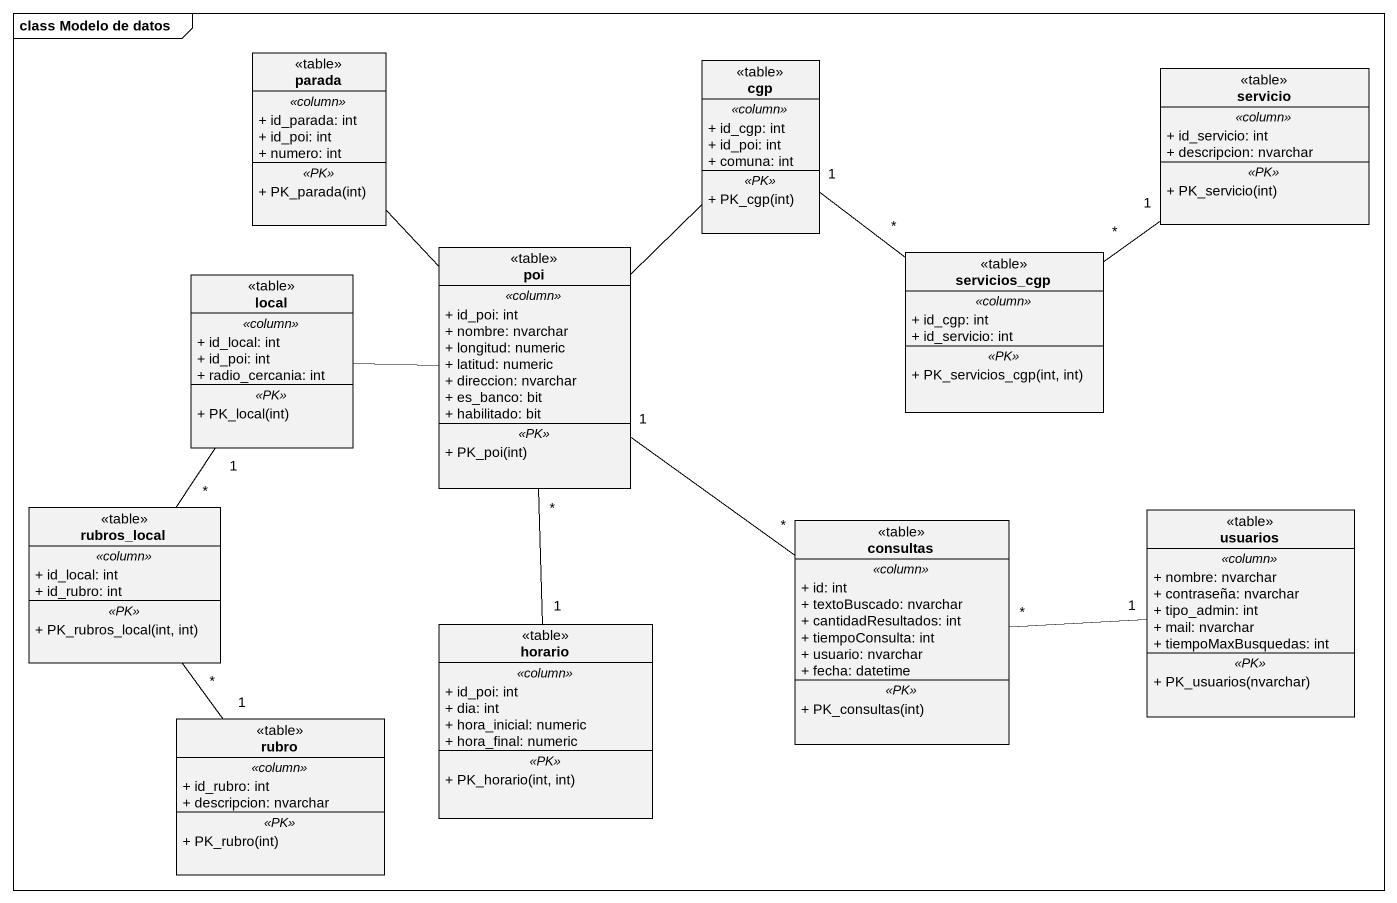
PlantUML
@startuml
mainframe class Modelo de datos
hide circle
hide empty members
skinparam classAttributeIconSize 0
class parada <<table>> {
  .. <<column>> ..
  + id_parada: int
  + id_poi: int
  + numero: int
  .. <<PK>> ..
  + PK_parada(int)
}
class cgp <<table>> {
  .. <<column>> ..
  + id_cgp: int
  + id_poi: int
  + comuna: int
  .. <<PK>> ..
  + PK_cgp(int)
}
class servicio <<table>> {
  .. <<column>> ..
  + id_servicio: int
  + descripcion: nvarchar
  .. <<PK>> ..
  + PK_servicio(int)
}
class local <<table>> {
  .. <<column>> ..
  + id_local: int
  + id_poi: int
  + radio_cercania: int
  .. <<PK>> ..
  + PK_local(int)
}
class poi <<table>> {
  .. <<column>> ..
  + id_poi: int
  + nombre: nvarchar
  + longitud: numeric
  + latitud: numeric
  + direccion: nvarchar
  + es_banco: bit
  + habilitado: bit
  .. <<PK>> ..
  + PK_poi(int)
}
class servicios_cgp <<table>> {
  .. <<column>> ..
  + id_cgp: int
  + id_servicio: int
  .. <<PK>> ..
  + PK_servicios_cgp(int, int)
}
class rubros_local <<table>> {
  .. <<column>> ..
  + id_local: int
  + id_rubro: int
  .. <<PK>> ..
  + PK_rubros_local(int, int)
}
class consultas <<table>> {
  .. <<column>> ..
  + id: int
  + textoBuscado: nvarchar
  + cantidadResultados: int
  + tiempoConsulta: int
  + usuario: nvarchar
  + fecha: datetime
  .. <<PK>> ..
  + PK_consultas(int)
}
class usuarios <<table>> {
  .. <<column>> ..
  + nombre: nvarchar
  + contraseña: nvarchar
  + tipo_admin: int
  + mail: nvarchar
  + tiempoMaxBusquedas: int
  .. <<PK>> ..
  + PK_usuarios(nvarchar)
}
class horario <<table>> {
  .. <<column>> ..
  + id_poi: int
  + dia: int
  + hora_inicial: numeric
  + hora_final: numeric
  .. <<PK>> ..
  + PK_horario(int, int)
}
class rubro <<table>> {
  .. <<column>> ..
  + id_rubro: int
  + descripcion: nvarchar
  .. <<PK>> ..
  + PK_rubro(int)
}
parada -- poi
cgp "1" -- "*" servicios_cgp
servicio "1" -- "*" servicios_cgp
local -right- poi
poi -up- cgp
rubros_local "*" -up- "1" local
rubros_local "*" -- "1" rubro
consultas "*" -up- "1" poi
consultas "*" -right- "1" usuarios
horario "1" -up- "*" poi
@enduml
